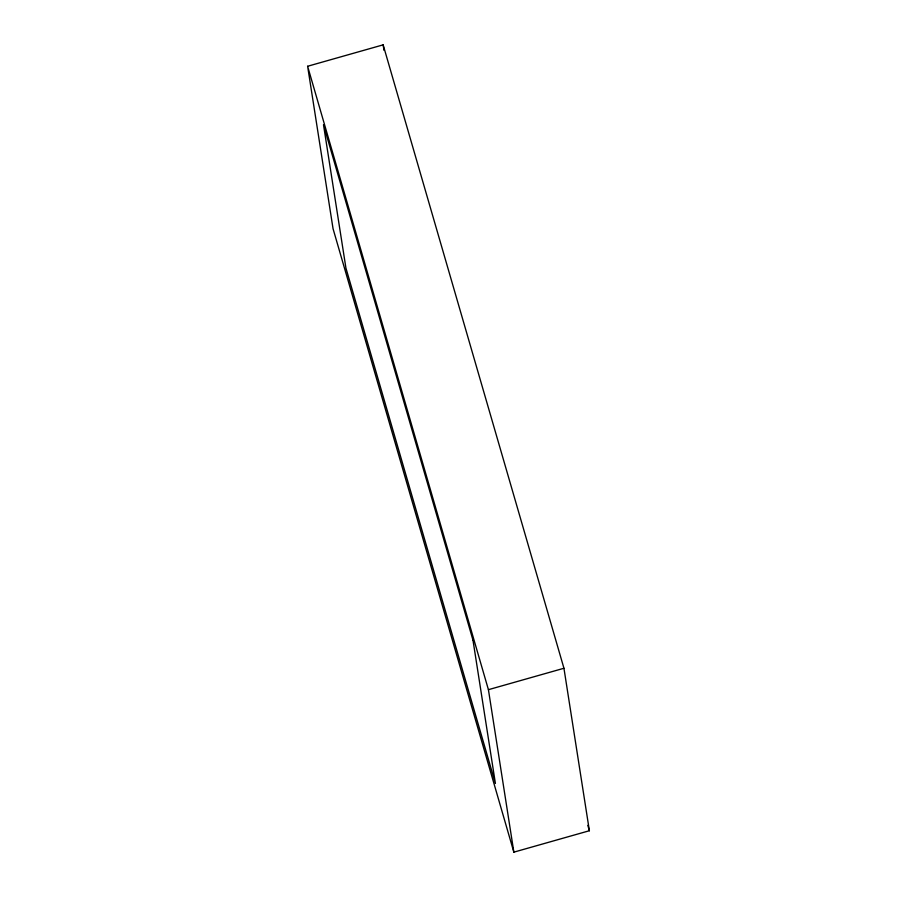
<?xml version="1.0" encoding="UTF-8"?>
<svg xmlns="http://www.w3.org/2000/svg" width="897" height="897" viewBox="0 0 897 897"><rect width="100%" height="100%" fill="white"/><g stroke="black" fill="none" stroke-linecap="round" stroke-linejoin="round"><path stroke-width="1.35" d="M307.615 66.266L383.142 44.85L563.944 668.265L589.385 830.734L513.858 852.15L333.056 228.735L307.615 66.266L488.417 689.681L513.858 852.15M488.417 689.681L563.944 668.265M587.827 825.363L589.385 830.734M383.142 44.85L383.994 50.355M472.977 640.178L323.492 124.761L345.928 268.057L495.413 783.473L472.977 640.178"/></g></svg>
